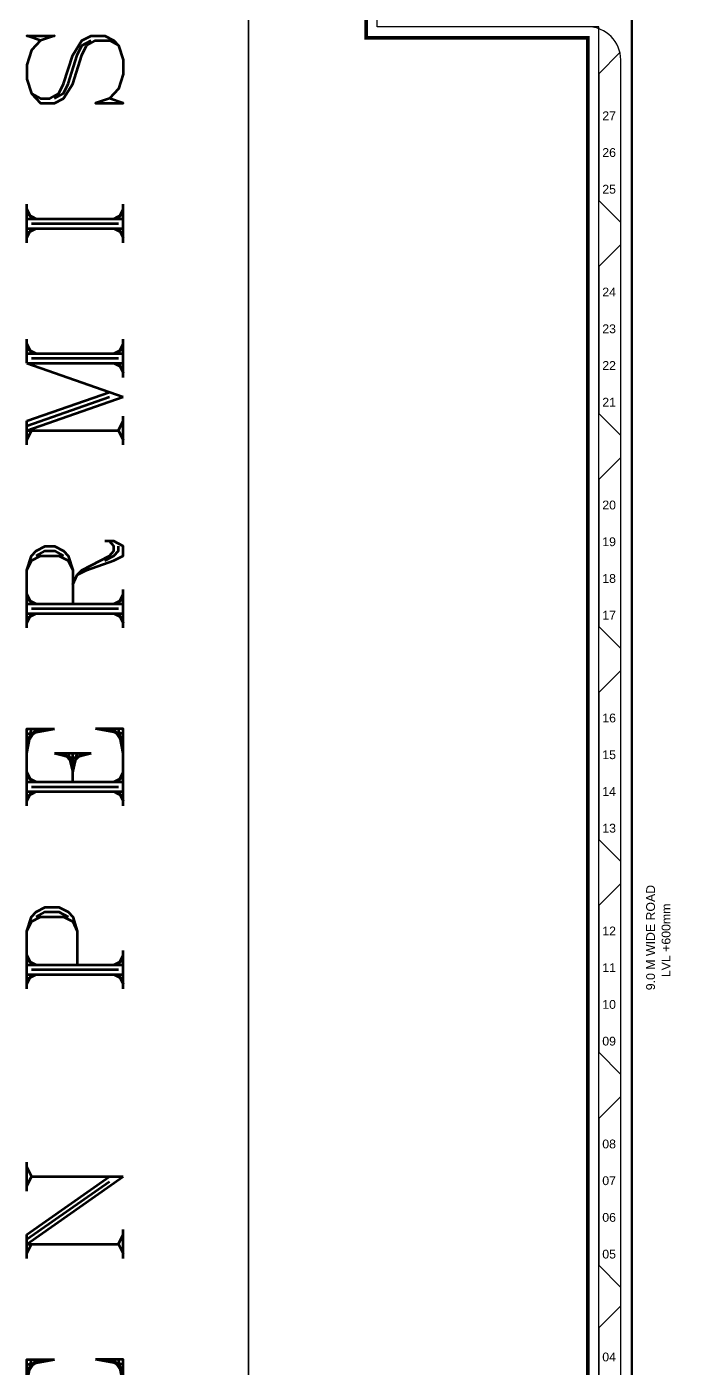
# Model space of a CAD drawing. Header units: millimetres. Extents: x 2061841 to 105821645, y -77612 to 48520811.
# Drawn here: x 105687466 to 105689495, y 48457421 to 48461601 of the extents above; entities that cross this region are included whole.
import ezdxf
from ezdxf.enums import TextEntityAlignment as Align

# ---------------------------------------------------------------- set-up
doc = ezdxf.new("R2010")
doc.units = ezdxf.units.MM
doc.header["$LTSCALE"] = 10
doc.header["$MEASUREMENT"] = 0
for name, pattern in [('CENTER', [2, 1.25, -0.25, 0.25, -0.25]), ('DASHDOT', [1, 0.5, -0.25, 0, -0.25]), ('HIDDEN', [0.375, 0.25, -0.125])]:
    doc.linetypes.add(name, pattern=pattern)
for name, color, linetype in [('AC-GRND', 1, 'Continuous'), ('BORDER', 5, 'Continuous'), ('S-OPENING', 6, 'Continuous'), ('SHEET-TEXT', 7, 'Continuous')]:
    doc.layers.add(name, color=color, linetype=linetype)
doc.layers.add('TEXT', color=2, linetype='Continuous', lineweight=25)
doc.styles.add('Century', font='swiss.ttf')
doc.styles.add('RT', font='romant.shx', dxfattribs={"height": 250})

# ---------------------------------------------------------------- blocks, each defined once
blk = doc.blocks.new('A$C82ecaa04')
at = {"layer": 'AC-GRND', "color": 2, "linetype": 'HIDDEN', "ltscale": 5}
blk.add_lwpolyline([(36173, -285933), (36173, -51647)], dxfattribs=at)
blk = doc.blocks.new('TOWER-A TYPICAL FLOOR FRAMING PLAN N')
at = {"layer": 'BORDER', "color": 5}
blk.add_line((102925156.3, 48562374.5, 101.1), (102925156.3, 48502974.5, 101.1), dxfattribs=at)
at = {"layer": 'BORDER', "color": 5, "elevation": 101.1}
blk.add_lwpolyline([(102925155.8, 48561107.5), (102936655.8, 48561107.5), (102936655.8, 48552009), (102925155.8, 48552009)], close=True, dxfattribs=at)
at = {"layer": 'SHEET-TEXT', "color": 8}
for p, q in [((102926313.5, 48559535.3, 101.1), (102926247.5, 48559469.2, 101.1)), ((102926316.1, 48554393.6, 101.1), (102926316.1, 48559512.4, 101.1)), ((102926247.5, 48559469.2, 101.1), (102926247.5, 48559074.5, 101.1)), ((102926316.1, 48559005.9, 101.1), (102926247.5, 48559074.5, 101.1)), ((102926316.1, 48558937.2, 101.1), (102926247.5, 48558868.6, 101.1)), ((102926247.5, 48558868.6, 101.1), (102926247.5, 48558410.9, 101.1)), ((102926316.1, 48558342.3, 101.1), (102926247.5, 48558410.9, 101.1)), ((102926316.1, 48558273.6, 101.1), (102926247.5, 48558205, 101.1)), ((102926247.5, 48558205, 101.1), (102926247.5, 48557747.3, 101.1)), ((102926316.1, 48557678.7, 101.1), (102926247.5, 48557747.3, 101.1)), ((102926316.1, 48557610.1, 101.1), (102926247.5, 48557541.4, 101.1)), ((102926247.5, 48557541.4, 101.1), (102926247.5, 48557083.8, 101.1)), ((102926316.1, 48557015.1, 101.1), (102926247.5, 48557083.8, 101.1)), ((102926316.1, 48556946.5, 101.1), (102926247.5, 48556877.8, 101.1)), ((102926247.5, 48556877.8, 101.1), (102926247.5, 48556420.2, 101.1)), ((102926316.1, 48556351.5, 101.1), (102926247.5, 48556420.2, 101.1)), ((102926316.1, 48556282.9, 101.1), (102926247.5, 48556214.2, 101.1)), ((102926247.5, 48556214.2, 101.1), (102926247.5, 48555756.6, 101.1)), ((102926316.1, 48555687.9, 101.1), (102926247.5, 48555756.6, 101.1)), ((102926316.1, 48555630.7, 101.1), (102926247.5, 48555562.1, 101.1)), ((102926247.5, 48555562.1, 101.1), (102926247.5, 48555093, 101.1))]:
    blk.add_line(p, q, dxfattribs=at)
at = {"layer": 'SHEET-TEXT', "linetype": 'CENTER', "ltscale": 3, "const_width": 11.4, "elevation": 101.1}
blk.add_lwpolyline([(102930816.1, 48554057.5), (102926493.4, 48554057.5), (102926213.1, 48554295.5), (102926213.1, 48559581), (102925522.7, 48559581), (102925522.7, 48560961.9), (102926865.2, 48560961.9), (102926865.2, 48559581), (102927859.7, 48559581), (102928692.2, 48559581.1), (102929281.8, 48559063.5), (102929281.8, 48558929.6), (102929015.5, 48558929.5)], dxfattribs=at)
at = {"layer": 'SHEET-TEXT', "color": 8, "elevation": 101.1}
blk.add_lwpolyline([(102926271.7, 48554290.8), (102926247.5, 48554311.4), (102926247.5, 48559615.4), (102925557, 48559615.4), (102925557, 48560927.6), (102926273.8, 48560927.6), (102926830.9, 48560438.5), (102926830.9, 48559546.7), (102927846.8, 48559546.7), (102928978.9, 48558552.9), (102928978.9, 48556853.6), (102927713.1, 48556853.6), (102927713.1, 48555557.5), (102930781.8, 48555557.5), (102930781.8, 48555519.1), (102932316.1, 48555519.1), (102932316.1, 48555404.1), (102932811.9, 48555404.1), (102932991.5, 48555245.2), (102932481.6, 48554130.2), (102930781.8, 48554130.2), (102930781.8, 48554091.8), (102926506, 48554091.8), (102926490.8, 48554104.7)], dxfattribs=at)
at = {"layer": 'SHEET-TEXT', "color": 8, "linetype": 'DASHDOT', "ltscale": 5, "const_width": 6.86, "elevation": 101.1}
blk.add_lwpolyline([(102932213.1, 48555416.2), (102930678.8, 48555416.2), (102930678.8, 48555454.5), (102927610.2, 48555454.5), (102927610.2, 48556956.6), (102928876, 48556956.6), (102928876, 48558445.4), (102927738.7, 48559443.8), (102926727.9, 48559443.8), (102926727.9, 48560331), (102926165.6, 48560824.6), (102925660, 48560824.6), (102925660, 48559718.3), (102926350.4, 48559718.3), (102926350.4, 48554419.1), (102926614.5, 48554194.8), (102930678.8, 48554194.8), (102930678.8, 48554233.2), (102932415.3, 48554233.2), (102932866.1, 48555218.6), (102932772.9, 48555301.1), (102932213.1, 48555301.1)], close=True, dxfattribs=at)
at = {"layer": 'SHEET-TEXT', "color": 8}
blk.add_arc((102926213.1, 48559512.4, 101.1), 103, 0, 90, dxfattribs=at)
at = {"layer": 'SHEET-TEXT', "xscale": 0.0228823837028751, "yscale": 0.0228823837028751, "zscale": 0.0228823837028751}
blk.add_blockref('A$C82ecaa04', (102925522.7, 48560961.9, 101.1), dxfattribs=at)
at = {"layer": 'SHEET-TEXT', "style": 'Century'}
for s, p in [('27', (102926258.4, 48559324.4, 101.1)), ('26', (102926258.4, 48559210, 101.1)), ('25', (102926258.4, 48559095.6, 101.1)), ('24', (102926258.4, 48558775.3, 101.1)), ('23', (102926258.4, 48558660.8, 101.1)), ('22', (102926258.4, 48558546.4, 101.1)), ('21', (102926258.4, 48558432, 101.1)), ('20', (102926258.4, 48558111.7, 101.1)), ('19', (102926258.4, 48557997.3, 101.1)), ('18', (102926258.4, 48557882.8, 101.1)), ('17', (102926258.4, 48557768.4, 101.1)), ('16', (102926258.4, 48557448.1, 101.1)), ('15', (102926258.4, 48557333.7, 101.1)), ('14', (102926258.4, 48557219.3, 101.1)), ('13', (102926258.4, 48557104.8, 101.1)), ('12', (102926258.4, 48556784.5, 101.1)), ('11', (102926258.4, 48556670.1, 101.1)), ('10', (102926258.4, 48556555.7, 101.1)), ('09', (102926258.4, 48556441.3, 101.1)), ('08', (102926258.4, 48556120.9, 101.1)), ('07', (102926258.4, 48556006.5, 101.1)), ('06', (102926258.4, 48555892.1, 101.1)), ('05', (102926258.4, 48555777.7, 101.1)), ('04', (102926258.4, 48555457.3, 101.1))]:
    blk.add_text(s, height=27.46, dxfattribs=at).set_placement(p)
for s, height, p in [('9.0 M WIDE ROAD', 27.459, (102926422.6, 48556613.6, 101.1)), ('LVL +600mm', 27.46, (102926470.8, 48556654.4, 101.1))]:
    blk.add_text(s, height=height, rotation=90, dxfattribs=at).set_placement(p)
at = {"layer": 'TEXT', "color": 1, "style": 'RT', "width": 0.939798}
blk.add_text('T H I S   D R A W I N G   I S   P R O P E R T Y   O F   V I N T E C H   C O N S U L T A N T S  A N D  S H A L L  N O T  B E  R E P R O D U C E D  O R  U S E D  W I T H O U T  W R I T T E N  P E R M I S S I O N.', height=299.999, rotation=90, dxfattribs=at).set_placement((102924765.5, 48503095.8, 101.1), (102924765.5, 48561927, 101.1), align=Align.FIT)

msp = doc.modelspace()

# ---------------------------------------------------------------- block references
at = {"layer": 'S-OPENING'}
msp.add_blockref('TOWER-A TYPICAL FLOOR FRAMING PLAN N', (2763000.3, -98014.7), dxfattribs=at)

doc.saveas('drawing.dxf')
